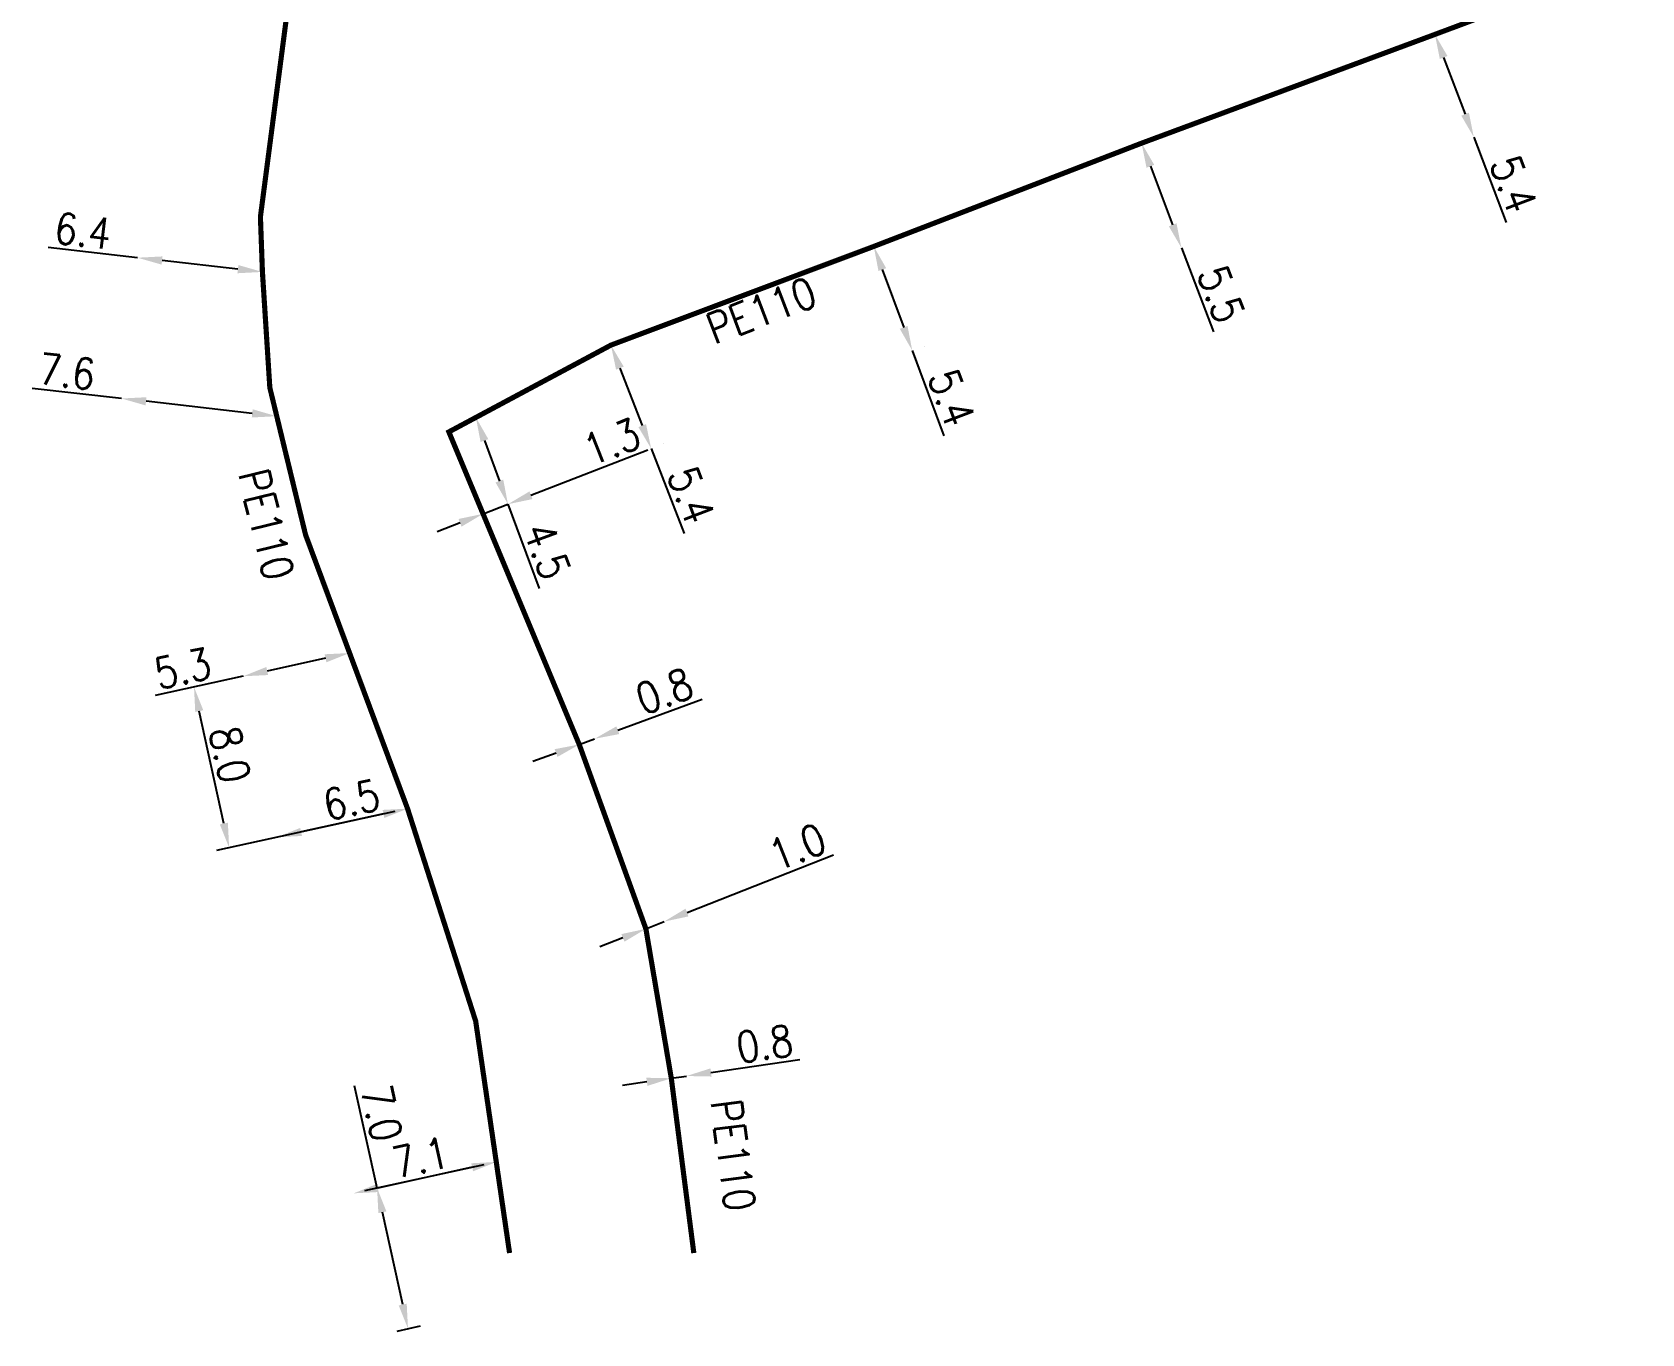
# Model space of a CAD drawing. Header units: millimetres. Extents: x 160996 to 162003, y 120996 to 122000.
# Drawn here: x 161142 to 161220.3, y 120996.1 to 121059.4 of the extents above; entities that cross this region are included whole.
import ezdxf

# ---------------------------------------------------------------- set-up
doc = ezdxf.new("R2010")
doc.units = ezdxf.units.MM
doc.header["$PDMODE"] = 34
doc.linetypes.add('L_25_PE', pattern=[2000, 1000, 1000])
doc.layers.get('Defpoints').update_dxf_attribs({"linetype": 'CONTINUOUS'})
doc.layers.add('L_150', color=1, linetype='CONTINUOUS')
doc.styles.get("Standard").update_dxf_attribs({"font": 'romans.shx', "width": 0.85})
doc.dimstyles.get("Standard").update_dxf_attribs({"dimtxt": 1.5, "dimasz": 1.2, "dimexe": 0.625, "dimexo": 0.625, "dimgap": 0.25, "dimtad": 1, "dimdec": 1, "dimzin": 0, "dimdsep": 46, "dimtxsty": 'Standard', "dimcen": -0.5, "dimadec": 0, "dimazin": 0, "dimtfac": 1, "dimtdec": 1, "dimtmove": 0, "dimatfit": 3, "dimfxl": 0, "dimtolj": 1, "dimtzin": 0, "dimarcsym": 0})

# ---------------------------------------------------------------- blocks, each defined once
blk = doc.blocks.new('*D684')
at = {"layer": 'Defpoints', "color": 0, "linetype": 'Continuous', "transparency": 16777216}
for p in [(161146.328, 121041.579), (161146.328, 121041.579), (161153.879, 121040.718)]:
    blk.add_point(p, dxfattribs=at)
at = {"layer": 'L_150', "color": 0, "linetype": 'Continuous', "lineweight": -2, "transparency": 16777216}
for p, q in [((161146.328, 121041.579), (161141.984, 121042.073)), ((161152.686, 121040.854), (161147.52, 121041.443))]:
    blk.add_line(p, q, dxfattribs=at)
at = {"layer": 'L_150', "color": 0, "linetype": 'Continuous', "transparency": 16777216}
for points in [[(161147.543, 121041.641), (161147.497, 121041.244), (161146.328, 121041.579)], [(161152.709, 121041.053), (161152.664, 121040.655), (161153.879, 121040.718)]]:
    blk.add_solid(points, dxfattribs=at)
at = {"layer": 'L_150', "color": 0, "linetype": 'Continuous', "transparency": 16777216, "insert": (161143.673, 121042.887), "char_height": 1.5, "attachment_point": 5, "rotation": 353.50104}
blk.add_mtext('\\A1;7.6', dxfattribs=at)
blk = doc.blocks.new('*D685')
at = {"layer": 'Defpoints', "color": 0, "linetype": 'Continuous', "transparency": 16777216}
for p in [(161157.421, 121029.195), (161152.244, 121028.063), (161152.244, 121028.063)]:
    blk.add_point(p, dxfattribs=at)
at = {"layer": 'L_150', "color": 0, "linetype": 'Continuous', "lineweight": -2, "transparency": 16777216}
for p, q in [((161156.249, 121028.939), (161153.416, 121028.319)), ((161152.244, 121028.063), (161147.973, 121027.129))]:
    blk.add_line(p, q, dxfattribs=at)
at = {"layer": 'L_150', "color": 0, "linetype": 'Continuous', "transparency": 16777216}
for points in [[(161156.206, 121029.134), (161156.292, 121028.744), (161157.421, 121029.195)], [(161153.373, 121028.515), (161153.459, 121028.124), (161152.244, 121028.063)]]:
    blk.add_solid(points, dxfattribs=at)
at = {"layer": 'L_150', "color": 0, "linetype": 'Continuous', "transparency": 16777216, "insert": (161149.309, 121028.445), "char_height": 1.5, "attachment_point": 5, "rotation": 12.33369}
blk.add_mtext('\\A1;5.3', dxfattribs=at)
blk = doc.blocks.new('*D686')
at = {"layer": 'Defpoints', "color": 0, "linetype": 'Continuous', "transparency": 16777216}
for p in [(161160.24, 121021.623), (161153.89, 121020.234), (161153.89, 121020.234)]:
    blk.add_point(p, dxfattribs=at)
at = {"layer": 'L_150', "color": 0, "linetype": 'Continuous', "lineweight": -2, "transparency": 16777216}
blk.add_line((161159.068, 121021.366), (161155.062, 121020.49), dxfattribs=at)
at = {"layer": 'L_150', "color": 0, "linetype": 'Continuous', "transparency": 16777216}
for points in [[(161159.025, 121021.562), (161159.11, 121021.171), (161160.24, 121021.623)], [(161155.019, 121020.686), (161155.105, 121020.295), (161153.89, 121020.234)]]:
    blk.add_solid(points, dxfattribs=at)
at = {"layer": 'L_150', "color": 0, "linetype": 'Continuous', "transparency": 16777216, "insert": (161157.514, 121022.05), "char_height": 1.5, "attachment_point": 5, "rotation": 12.33369}
blk.add_mtext('\\A1;6.5', dxfattribs=at)
blk = doc.blocks.new('*D687')
at = {"layer": 'Defpoints', "color": 0, "linetype": 'Continuous', "transparency": 16777216}
for p in [(161165.124, 121036.437), (161165.124, 121036.437), (161163.912, 121035.966)]:
    blk.add_point(p, dxfattribs=at)
at = {"layer": 'L_150', "color": 0, "linetype": 'Continuous', "lineweight": -2, "transparency": 16777216}
for p, q in [((161166.242, 121036.871), (161171.93, 121039.081)), ((161163.912, 121035.966), (161165.124, 121036.437)), ((161162.793, 121035.531), (161161.675, 121035.097))]:
    blk.add_line(p, q, dxfattribs=at)
at = {"layer": 'L_150', "color": 0, "linetype": 'Continuous', "transparency": 16777216}
for points in [[(161166.17, 121037.058), (161166.315, 121036.685), (161165.124, 121036.437)], [(161162.721, 121035.718), (161162.866, 121035.345), (161163.912, 121035.966)]]:
    blk.add_solid(points, dxfattribs=at)
at = {"layer": 'L_150', "color": 0, "linetype": 'Continuous', "transparency": 16777216, "insert": (161170.175, 121039.472), "char_height": 1.5, "attachment_point": 5, "rotation": 21.232}
blk.add_mtext('\\A1;1.3', dxfattribs=at)
blk = doc.blocks.new('*D688')
at = {"layer": 'Defpoints', "color": 0, "linetype": 'Continuous', "transparency": 16777216}
for p in [(161210.206, 121059.294), (161212.1, 121054.29), (161212.1, 121054.29)]:
    blk.add_point(p, dxfattribs=at)
at = {"layer": 'L_150', "color": 0, "linetype": 'Continuous', "lineweight": -2, "transparency": 16777216}
for p, q in [((161209.622, 121059.073), (161209.622, 121059.073)), ((161210.631, 121058.171), (161211.675, 121055.412)), ((161212.1, 121054.29), (161213.669, 121050.145))]:
    blk.add_line(p, q, dxfattribs=at)
at = {"layer": 'L_150', "color": 0, "linetype": 'Continuous', "transparency": 16777216}
for points in [[(161210.818, 121058.242), (161210.444, 121058.101), (161210.206, 121059.294)], [(161211.862, 121055.483), (161211.488, 121055.342), (161212.1, 121054.29)]]:
    blk.add_solid(points, dxfattribs=at)
at = {"layer": 'L_150', "color": 0, "linetype": 'Continuous', "transparency": 16777216, "insert": (161214.032, 121052.01), "char_height": 1.5, "attachment_point": 5, "rotation": 290.73011}
blk.add_mtext('\\A1;5.4', dxfattribs=at)
blk = doc.blocks.new('*D698')
at = {"layer": 'Defpoints', "color": 0, "linetype": 'Continuous', "transparency": 16777216}
for p in [(161164.555, 121004.431), (161157.62, 121002.907), (161157.62, 121002.907)]:
    blk.add_point(p, dxfattribs=at)
at = {"layer": 'L_150', "color": 0, "linetype": 'Continuous', "lineweight": -2, "transparency": 16777216}
blk.add_line((161163.383, 121004.174), (161158.792, 121003.165), dxfattribs=at)
at = {"layer": 'L_150', "color": 0, "linetype": 'Continuous', "transparency": 16777216}
for points in [[(161163.34, 121004.369), (161163.426, 121003.978), (161164.555, 121004.431)], [(161158.749, 121003.36), (161158.835, 121002.969), (161157.62, 121002.907)]]:
    blk.add_solid(points, dxfattribs=at)
at = {"layer": 'L_150', "color": 0, "linetype": 'Continuous', "transparency": 16777216, "insert": (161160.873, 121004.646), "char_height": 1.5, "attachment_point": 5, "rotation": 12.39302}
blk.add_mtext('\\A1;7.1', dxfattribs=at)
blk = doc.blocks.new('*D744')
at = {"layer": 'Defpoints', "color": 0, "linetype": 'Continuous', "transparency": 16777216}
for p in [(161164.555, 121004.431), (161160.262, 120996.321), (161159.122, 120996.07)]:
    blk.add_point(p, dxfattribs=at)
at = {"layer": 'L_150', "color": 0, "linetype": 'Continuous', "lineweight": -2, "transparency": 16777216}
for p, q in [((161158.759, 121003.158), (161157.665, 121008.138)), ((161163.944, 121004.297), (161158.149, 121003.023)), ((161160.004, 120997.493), (161159.017, 121001.986)), ((161159.733, 120996.205), (161160.872, 120996.455))]:
    blk.add_line(p, q, dxfattribs=at)
at = {"layer": 'L_150', "color": 0, "linetype": 'Continuous', "transparency": 16777216}
for points in [[(161159.212, 121002.028), (161158.821, 121001.943), (161158.759, 121003.158)], [(161160.199, 120997.536), (161159.809, 120997.45), (161160.262, 120996.321)]]:
    blk.add_solid(points, dxfattribs=at)
at = {"layer": 'L_150', "color": 0, "linetype": 'Continuous', "transparency": 16777216, "insert": (161158.982, 121006.804), "char_height": 1.5, "attachment_point": 5, "rotation": 282.39302}
blk.add_mtext('\\A1;7.0', dxfattribs=at)
blk = doc.blocks.new('*D745')
at = {"layer": 'Defpoints', "color": 0, "linetype": 'Continuous', "transparency": 16777216}
for p in [(161173.068, 121008.505), (161173.81, 121008.614), (161173.81, 121008.614)]:
    blk.add_point(p, dxfattribs=at)
at = {"layer": 'L_150', "color": 0, "linetype": 'Continuous', "lineweight": -2, "transparency": 16777216}
for p, q in [((161174.997, 121008.787), (161179.323, 121009.417)), ((161171.88, 121008.333), (161170.693, 121008.16)), ((161173.068, 121008.505), (161173.81, 121008.614))]:
    blk.add_line(p, q, dxfattribs=at)
at = {"layer": 'L_150', "color": 0, "linetype": 'Continuous', "transparency": 16777216}
for points in [[(161174.969, 121008.984), (161175.026, 121008.589), (161173.81, 121008.614)], [(161171.852, 121008.53), (161171.909, 121008.135), (161173.068, 121008.505)]]:
    blk.add_solid(points, dxfattribs=at)
at = {"layer": 'L_150', "color": 0, "linetype": 'Continuous', "transparency": 16777216, "insert": (161177.61, 121010.178), "char_height": 1.5, "attachment_point": 5, "rotation": 8.28818}
blk.add_mtext('\\A1;0.8', dxfattribs=at)
blk = doc.blocks.new('*D785')
at = {"layer": 'Defpoints', "color": 0, "linetype": 'Continuous', "transparency": 16777216}
for p in [(161147.108, 121048.429), (161147.108, 121048.429), (161153.182, 121047.737)]:
    blk.add_point(p, dxfattribs=at)
at = {"layer": 'L_150', "color": 0, "linetype": 'Continuous', "lineweight": -2, "transparency": 16777216}
for p, q in [((161147.108, 121048.429), (161142.765, 121048.923)), ((161151.99, 121047.872), (161148.3, 121048.293))]:
    blk.add_line(p, q, dxfattribs=at)
at = {"layer": 'L_150', "color": 0, "linetype": 'Continuous', "transparency": 16777216}
for points in [[(161148.323, 121048.492), (161148.278, 121048.094), (161147.108, 121048.429)], [(161152.013, 121048.071), (161151.967, 121047.674), (161153.182, 121047.737)]]:
    blk.add_solid(points, dxfattribs=at)
at = {"layer": 'L_150', "color": 0, "linetype": 'Continuous', "transparency": 16777216, "insert": (161144.453, 121049.737), "char_height": 1.5, "attachment_point": 5, "rotation": 353.50104}
blk.add_mtext('\\A1;6.4', dxfattribs=at)
blk = doc.blocks.new('*D786')
at = {"layer": 'Defpoints', "color": 0, "linetype": 'Continuous', "transparency": 16777216}
for p in [(161149.854, 121027.541), (161149.854, 121027.541), (161160.24, 121021.623)]:
    blk.add_point(p, dxfattribs=at)
at = {"layer": 'L_150', "color": 0, "linetype": 'Continuous', "lineweight": -2, "transparency": 16777216}
for p, q in [((161151.306, 121020.898), (161150.11, 121026.368)), ((161159.629, 121021.489), (161150.952, 121019.592))]:
    blk.add_line(p, q, dxfattribs=at)
at = {"layer": 'L_150', "color": 0, "linetype": 'Continuous', "transparency": 16777216}
for points in [[(161150.306, 121026.411), (161149.915, 121026.326), (161149.854, 121027.541)], [(161151.502, 121020.94), (161151.111, 121020.855), (161151.563, 121019.725)]]:
    blk.add_solid(points, dxfattribs=at)
at = {"layer": 'L_150', "color": 0, "linetype": 'Continuous', "transparency": 16777216, "insert": (161151.597, 121024.249), "char_height": 1.5, "attachment_point": 5, "rotation": 282.33369}
blk.add_mtext('\\A1;8.0', dxfattribs=at)
blk = doc.blocks.new('*D787')
at = {"layer": 'Defpoints', "color": 0, "linetype": 'Continuous', "transparency": 16777216}
for p in [(161172.716, 121016.126), (161172.716, 121016.126), (161171.832, 121015.776)]:
    blk.add_point(p, dxfattribs=at)
at = {"layer": 'L_150', "color": 0, "linetype": 'Continuous', "lineweight": -2, "transparency": 16777216}
for p, q in [((161173.832, 121016.567), (161180.955, 121019.382)), ((161171.602, 121016.358), (161171.602, 121016.358)), ((161171.832, 121015.776), (161172.716, 121016.126)), ((161170.716, 121015.335), (161169.6, 121014.894))]:
    blk.add_line(p, q, dxfattribs=at)
at = {"layer": 'L_150', "color": 0, "linetype": 'Continuous', "transparency": 16777216}
for points in [[(161173.758, 121016.753), (161173.905, 121016.381), (161172.716, 121016.126)], [(161170.643, 121015.521), (161170.79, 121015.149), (161171.832, 121015.776)]]:
    blk.add_solid(points, dxfattribs=at)
at = {"layer": 'L_150', "color": 0, "linetype": 'Continuous', "transparency": 16777216, "insert": (161179.198, 121019.762), "char_height": 1.5, "attachment_point": 5, "rotation": 21.5623}
blk.add_mtext('\\A1;1.0', dxfattribs=at)
blk = doc.blocks.new('*D788')
at = {"layer": 'Defpoints', "color": 0, "linetype": 'Continuous', "transparency": 16777216}
for p in [(161168.59, 121024.745), (161169.34, 121025.023), (161169.34, 121025.023)]:
    blk.add_point(p, dxfattribs=at)
at = {"layer": 'L_150', "color": 0, "linetype": 'Continuous', "lineweight": -2, "transparency": 16777216}
for p, q in [((161170.466, 121025.439), (161174.566, 121026.953)), ((161168.59, 121024.745), (161169.34, 121025.023)), ((161167.464, 121024.33), (161166.338, 121023.914))]:
    blk.add_line(p, q, dxfattribs=at)
at = {"layer": 'L_150', "color": 0, "linetype": 'Continuous', "transparency": 16777216}
for points in [[(161170.397, 121025.626), (161170.535, 121025.251), (161169.34, 121025.023)], [(161167.395, 121024.517), (161167.533, 121024.142), (161168.59, 121024.745)]]:
    blk.add_solid(points, dxfattribs=at)
at = {"layer": 'L_150', "color": 0, "linetype": 'Continuous', "transparency": 16777216, "insert": (161172.732, 121027.342), "char_height": 1.5, "attachment_point": 5, "rotation": 20.27546}
blk.add_mtext('\\A1;0.8', dxfattribs=at)
blk = doc.blocks.new('*D789')
at = {"layer": 'Defpoints', "color": 0, "linetype": 'Continuous', "transparency": 16777216}
for p in [(161170.132, 121044.176), (161172.088, 121039.143), (161172.088, 121039.143)]:
    blk.add_point(p, dxfattribs=at)
at = {"layer": 'L_150', "color": 0, "linetype": 'Continuous', "lineweight": -2, "transparency": 16777216}
for p, q in [((161170.715, 121044.402), (161170.715, 121044.402)), ((161170.567, 121043.057), (161171.653, 121040.261)), ((161172.671, 121039.369), (161172.671, 121039.369)), ((161172.088, 121039.143), (161173.693, 121035.011))]:
    blk.add_line(p, q, dxfattribs=at)
at = {"layer": 'L_150', "color": 0, "linetype": 'Continuous', "transparency": 16777216}
for points in [[(161170.753, 121043.13), (161170.381, 121042.985), (161170.132, 121044.176)], [(161171.84, 121040.333), (161171.467, 121040.189), (161172.088, 121039.143)]]:
    blk.add_solid(points, dxfattribs=at)
at = {"layer": 'L_150', "color": 0, "linetype": 'Continuous', "transparency": 16777216, "insert": (161174.04, 121036.88), "char_height": 1.5, "attachment_point": 5, "rotation": 291.232}
blk.add_mtext('\\A1;5.4', dxfattribs=at)
blk = doc.blocks.new('*D790')
at = {"layer": 'Defpoints', "color": 0, "linetype": 'Continuous', "transparency": 16777216}
for p in [(161163.564, 121040.658), (161165.124, 121036.437), (161165.124, 121036.437)]:
    blk.add_point(p, dxfattribs=at)
at = {"layer": 'L_150', "color": 0, "linetype": 'Continuous', "lineweight": -2, "transparency": 16777216}
for p, q in [((161163.98, 121039.532), (161164.708, 121037.562)), ((161165.124, 121036.437), (161166.638, 121032.336))]:
    blk.add_line(p, q, dxfattribs=at)
at = {"layer": 'L_150', "color": 0, "linetype": 'Continuous', "transparency": 16777216}
for points in [[(161164.168, 121039.602), (161163.792, 121039.463), (161163.564, 121040.658)], [(161164.895, 121037.632), (161164.52, 121037.493), (161165.124, 121036.437)]]:
    blk.add_solid(points, dxfattribs=at)
at = {"layer": 'L_150', "color": 0, "linetype": 'Continuous', "transparency": 16777216, "insert": (161167.027, 121034.17), "char_height": 1.5, "attachment_point": 5, "rotation": 290.27546}
blk.add_mtext('\\A1;4.5', dxfattribs=at)
blk = doc.blocks.new('*D791')
at = {"layer": 'Defpoints', "color": 0, "linetype": 'Continuous', "transparency": 16777216}
for p in [(161182.915, 121048.978), (161184.786, 121043.913), (161184.786, 121043.913)]:
    blk.add_point(p, dxfattribs=at)
at = {"layer": 'L_150', "color": 0, "linetype": 'Continuous', "lineweight": -2, "transparency": 16777216}
for p, q in [((161183.501, 121049.195), (161183.501, 121049.195)), ((161183.331, 121047.853), (161184.37, 121045.038)), ((161185.372, 121044.129), (161185.372, 121044.129)), ((161184.786, 121043.913), (161186.321, 121039.755))]:
    blk.add_line(p, q, dxfattribs=at)
at = {"layer": 'L_150', "color": 0, "linetype": 'Continuous', "transparency": 16777216}
for points in [[(161183.518, 121047.922), (161183.143, 121047.783), (161182.915, 121048.978)], [(161184.557, 121045.108), (161184.182, 121044.969), (161184.786, 121043.913)]]:
    blk.add_solid(points, dxfattribs=at)
at = {"layer": 'L_150', "color": 0, "linetype": 'Continuous', "transparency": 16777216, "insert": (161186.699, 121041.618), "char_height": 1.5, "attachment_point": 5, "rotation": 290.26916}
blk.add_mtext('\\A1;5.4', dxfattribs=at)
blk = doc.blocks.new('*D792')
at = {"layer": 'Defpoints', "color": 0, "linetype": 'Continuous', "transparency": 16777216}
for p in [(161195.941, 121054.002), (161197.879, 121048.908), (161197.879, 121048.908)]:
    blk.add_point(p, dxfattribs=at)
at = {"layer": 'L_150', "color": 0, "linetype": 'Continuous', "lineweight": -2, "transparency": 16777216}
for p, q in [((161196.368, 121052.88), (161197.452, 121050.03)), ((161197.879, 121048.908), (161199.434, 121044.823))]:
    blk.add_line(p, q, dxfattribs=at)
at = {"layer": 'L_150', "color": 0, "linetype": 'Continuous', "transparency": 16777216}
for points in [[(161196.555, 121052.951), (161196.181, 121052.809), (161195.941, 121054.002)], [(161197.639, 121050.101), (161197.266, 121049.958), (161197.879, 121048.908)]]:
    blk.add_solid(points, dxfattribs=at)
at = {"layer": 'L_150', "color": 0, "linetype": 'Continuous', "transparency": 16777216, "insert": (161199.805, 121046.66), "char_height": 1.5, "attachment_point": 5, "rotation": 290.83483}
blk.add_mtext('\\A1;5.5', dxfattribs=at)

msp = doc.modelspace()

# ---------------------------------------------------------------- linework, layer by layer
at = {"layer": 'L_150', "linetype": 'L_25_PE', "flags": 128}
msp.add_lwpolyline([(161165.202, 121000, 0.25, 0.25, 0), (161164.555, 121004.431, 0.25, 0.25, 0), (161163.553, 121011.287, 0.25, 0.25, 0), (161160.24, 121021.623, 0.25, 0.25, 0), (161157.421, 121029.195, 0.25, 0.25, 0), (161155.279, 121034.95, 0.25, 0.25, 0), (161153.879, 121040.718, 0.25, 0.25, 0), (161153.542, 121042.104, 0.25, 0.25, 0), (161153.182, 121047.737, 0.25, 0.25, 0), (161153.084, 121050.419, 0.25, 0.25, 0), (161155.356, 121067.821, 0.25, 0.25, 0), (161156.867, 121084.356, 0.25, 0.25, 0), (161156.281, 121088.55, 0.25, 0.25, 0), (161156.281, 121088.55, 0.25, 0.25, 0), (161155.39, 121091.466, 0.25, 0.25, 0), (161154.605, 121093.51, 0.25, 0.25, 0), (161148.015, 121106.309, 0.25, 0.25, 0), (161155.571, 121110.053, 0, 0, 0)], format="xyseb", dxfattribs=at)
at = {"layer": 'L_150', "linetype": 'L_25_PE', "const_width": 0.25, "flags": 128}
msp.add_lwpolyline([(161174.163, 121000), (161173.068, 121008.505), (161173.068, 121008.505), (161171.832, 121015.776), (161168.59, 121024.745), (161163.912, 121035.966), (161162.249, 121039.954), (161163.564, 121040.658), (161170.132, 121044.176), (161182.915, 121048.978), (161195.941, 121054.002), (161210.206, 121059.294), (161223.456, 121064.249), (161237.058, 121069.412), (161250.157, 121074.381), (161261.08, 121078.516), (161274.616, 121083.494), (161287.126, 121088.372), (161299.164, 121092.884), (161309.005, 121096.572), (161309.893, 121096.906), (161311.414, 121096.424), (161312.889, 121092.417), (161312.889, 121092.417), (161314.944, 121086.981), (161315.523, 121085.409), (161315.823, 121085.093), (161316.043, 121084.428), (161318.002, 121079.107, -0.168256), (161317.024, 121072.811), (161313.831, 121066.729), (161302.934, 121056.419), (161290.929, 121044.839), (161282.542, 121037.687), (161277.787, 121033.712, -0.050814), (161258.46, 121020.276)], format="xyb", dxfattribs=at)

# ---------------------------------------------------------------- texts
at = {"layer": 'L_150', "linetype": 'Continuous', "width": 0.85}
for rotation, p in [(20.78382, (161175.162, 121044.192)), (283.6467, (161151.993, 121037.934)), (277.33951, (161174.985, 121007.376))]:
    msp.add_text('PE110', height=1.5, rotation=rotation, dxfattribs=at).set_placement(p)

# ---------------------------------------------------------------- dimensions: what is measured, and where the dimension line sits
at = {"layer": 'L_150', "linetype": 'Continuous'}
for base, p1, p2, angle, picture, middle in [((161212.1, 121054.29), (161210.206, 121059.294), (161212.1, 121054.29), 110.73011, '*D688', (161213.097, 121051.656)), ((161197.8793, 121048.9081), (161195.9409, 121054.0017), (161197.8793, 121048.9081), 110.83483, '*D792', (161198.8701, 121046.3045)), ((161184.786, 121043.913), (161182.915, 121048.978), (161184.786, 121043.913), 110.26916, '*D791', (161185.761, 121041.271)), ((161146.328, 121041.579), (161153.879, 121040.718), (161146.328, 121041.579), 353.50104, '*D684', (161143.56, 121041.894)), ((161152.244, 121028.063), (161157.421, 121029.195), (161152.244, 121028.063), 12.33369, '*D685', (161149.522, 121027.468)), ((161169.34, 121025.023), (161168.59, 121024.745), (161169.34, 121025.023), 200.27546, '*D788', (161173.079, 121026.404)), ((161173.81, 121008.614), (161173.068, 121008.505), (161173.81, 121008.614), 188.28818, '*D745', (161177.754, 121009.188))]:
    dim = msp.add_linear_dim(base=base, p1=p1, p2=p2, angle=angle, dimstyle='Standard', override={"dimscale": 1, "dimlfac": 1, "dimlunit": 2}, dxfattribs=at)
    dim.commit()
    dim.dimension.update_dxf_attribs({"geometry": picture, "text_midpoint": middle, "dimtype": 160})
dim = msp.add_linear_dim(base=(161147.108, 121048.429), p1=(161153.182, 121047.737), p2=(161147.108, 121048.429), angle=353.50104, text='6.4', dimstyle='Standard', override={"dimscale": 1, "dimlfac": 1, "dimlunit": 2}, dxfattribs=at)
dim.commit()
dim.dimension.update_dxf_attribs({"geometry": '*D785', "text_midpoint": (161144.34, 121048.744), "dimtype": 160})
for base, p1, p2, angle, picture, middle in [((161172.088, 121039.143), (161170.132, 121044.176), (161172.088, 121039.143), 111.232, '*D789', (161173.108, 121036.518)), ((161165.124, 121036.437), (161163.912, 121035.966), (161165.124, 121036.437), 201.232, '*D687', (161170.537, 121038.54)), ((161165.124, 121036.437), (161163.564, 121040.658), (161165.124, 121036.437), 110.27546, '*D790', (161166.089, 121033.824)), ((161149.854, 121027.541), (161160.24, 121021.623), (161149.854, 121027.541), 282.33369, '*D786', (161150.62, 121024.036)), ((161153.89, 121020.234), (161160.24, 121021.623), (161153.89, 121020.234), 12.33369, '*D686', (161157.728, 121021.073)), ((161172.7157, 121016.1256), (161171.8322, 121015.7765), (161172.7157, 121016.1256), 201.5623, '*D787', (161179.5654, 121018.8324)), ((161160.262, 120996.321), (161164.555, 121004.431), (161159.122, 120996.07), 102.39302, '*D744', (161158.005, 121006.589)), ((161157.62, 121002.907), (161164.555, 121004.431), (161157.62, 121002.907), 12.39302, '*D698', (161161.087, 121003.669))]:
    dim = msp.add_linear_dim(base=base, p1=p1, p2=p2, angle=angle, dimstyle='Standard', dxfattribs=at)
    dim.commit()
    dim.dimension.update_dxf_attribs({"geometry": picture, "text_midpoint": middle, "dimtype": 160})

doc.saveas('drawing.dxf')
